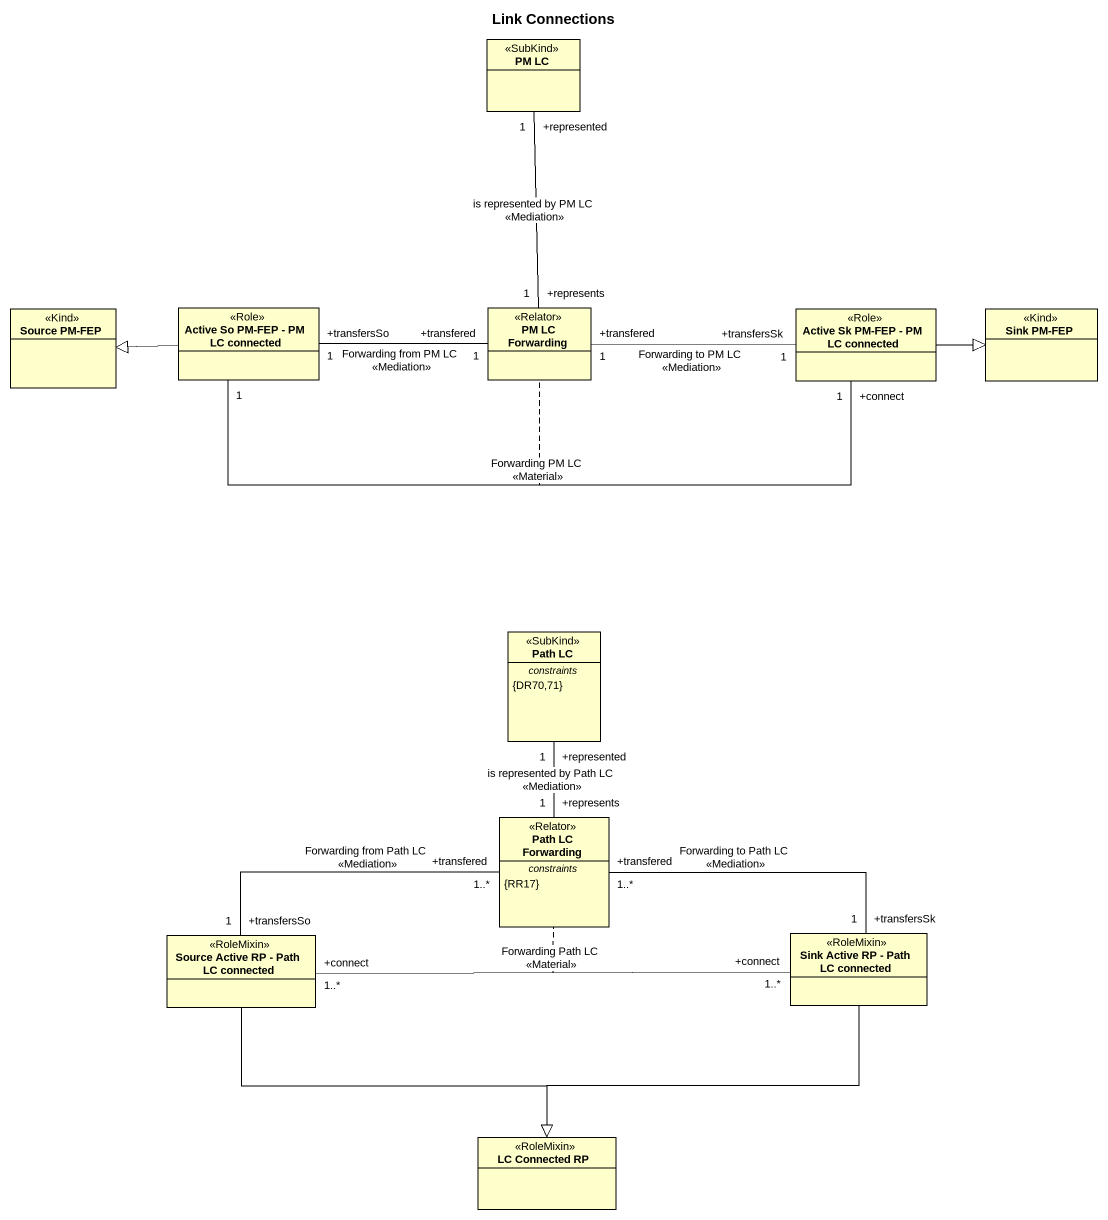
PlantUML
@startuml
title Link Connections
hide circle
hide empty members
class "PM LC" as PM_LC <<SubKind>>
class "Source PM-FEP" as Source_PM_FEP <<Kind>>
class "Active So PM-FEP - PM LC connected" as Active_So_PM_FEP_PM_LC <<Role>>
class "PM LC Forwarding" as PM_LC_Forwarding <<Relator>>
class "Active Sk PM-FEP - PM LC connected" as Active_Sk_PM_FEP_PM_LC <<Role>>
class "Sink PM-FEP" as Sink_PM_FEP <<Kind>>
class "Path LC" as Path_LC <<SubKind>> {
  -- constraints --
  {DR70,71}
}
class "Path LC Forwarding" as Path_LC_Forwarding <<Relator>> {
  -- constraints --
  {RR17}
}
class "Source Active RP - Path LC connected" as Source_Active_RP_Path_LC <<RoleMixin>>
class "Sink Active RP - Path LC connected" as Sink_Active_RP_Path_LC <<RoleMixin>>
class "LC Connected RP" as LC_Connected_RP <<RoleMixin>>
Active_So_PM_FEP_PM_LC -left-|> Source_PM_FEP
Active_So_PM_FEP_PM_LC "1" -right- "+connect\n1" Active_Sk_PM_FEP_PM_LC : Forwarding PM LC\n<<Material>>
(Active_So_PM_FEP_PM_LC, Active_Sk_PM_FEP_PM_LC) .. PM_LC_Forwarding
PM_LC_Forwarding "+represents\n1" -up- "+represented\n1" PM_LC : is represented by PM LC\n<<Mediation>>
PM_LC_Forwarding "+transfered\n1" -left- "+transfersSo\n1" Active_So_PM_FEP_PM_LC : Forwarding from PM LC\n<<Mediation>>
PM_LC_Forwarding "+transfered\n1" -right- "+transfersSk\n1" Active_Sk_PM_FEP_PM_LC : Forwarding to PM LC\n<<Mediation>>
Active_Sk_PM_FEP_PM_LC -right-|> Sink_PM_FEP
Path_LC_Forwarding "+represents\n1" -up- "+represented\n1" Path_LC : is represented by Path LC\n<<Mediation>>
Path_LC_Forwarding "+transfered\n1..*" -left- "+transfersSo\n1" Source_Active_RP_Path_LC : Forwarding from Path LC\n<<Mediation>>
Path_LC_Forwarding "+transfered\n1..*" -right- "+transfersSk\n1" Sink_Active_RP_Path_LC : Forwarding to Path LC\n<<Mediation>>
Source_Active_RP_Path_LC "+connect\n1..*" -right- "+connect\n1..*" Sink_Active_RP_Path_LC : Forwarding Path LC\n<<Material>>
(Source_Active_RP_Path_LC, Sink_Active_RP_Path_LC) .. Path_LC_Forwarding
Source_Active_RP_Path_LC --|> LC_Connected_RP
Sink_Active_RP_Path_LC --|> LC_Connected_RP
@enduml
